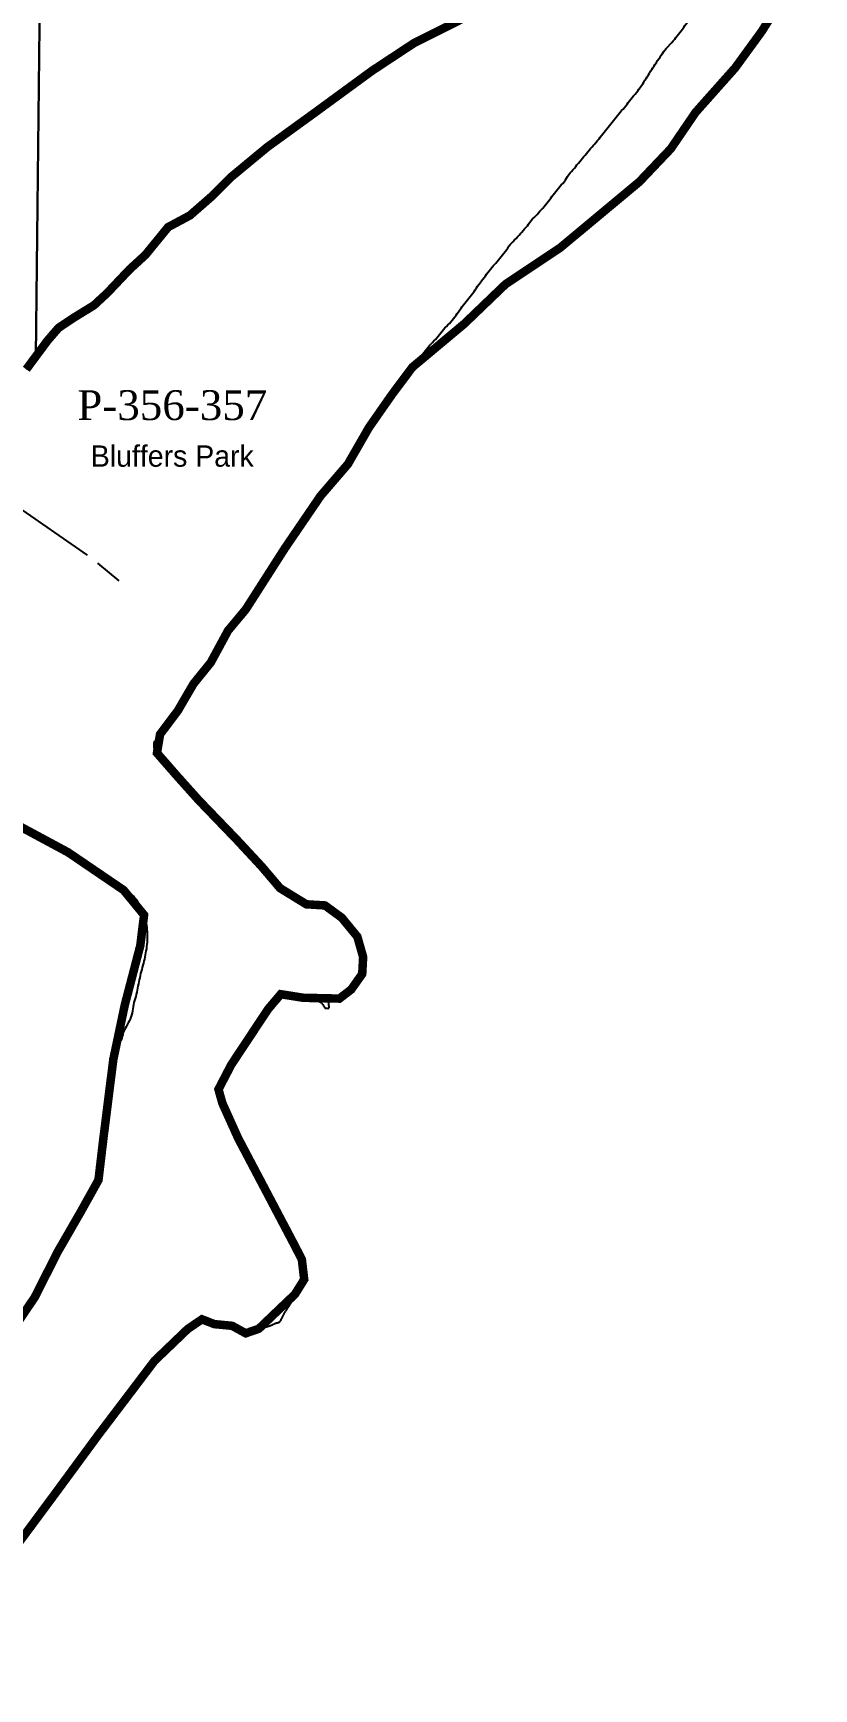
# Model space of a CAD drawing. Header units: millimetres. Extents: x 1745962 to 1749233, y 4525379 to 4529927.
# Drawn here: x 1747684 to 1748051, y 4526151 to 4526928 of the extents above; entities that cross this region are included whole.
import ezdxf
from ezdxf.enums import TextEntityAlignment as Align

# ---------------------------------------------------------------- set-up
doc = ezdxf.new("R2010")
doc.units = ezdxf.units.MM
doc.header["$LTSCALE"] = 10
doc.header["$MEASUREMENT"] = 0
for name, color, linetype in [('AROLL_LOTS', 8, 'Continuous'), ('PARKS', 62, 'Continuous'), ('WATER', 5, 'Continuous'), ('ZONING_STANDARDS', 140, 'Continuous'), ('ZONING_ZONES', 140, 'Continuous')]:
    doc.layers.add(name, color=color, linetype=linetype)
doc.styles.add('DUTCH', font='dutcheb.ttf')
doc.styles.add('Univers Light Condensed', font='unvr47a.ttf')

msp = doc.modelspace()

# ---------------------------------------------------------------- linework, layer by layer
at = {"layer": 'AROLL_LOTS'}
for p, q in [((1747693.3, 4527430.23), (1747685.54, 4526776.71)), ((1747685.54, 4526776.71), (1747693.3, 4527430.23)), ((1747681.13, 4526770.49), (1747685.54, 4526776.71))]:
    msp.add_line(p, q, dxfattribs=at)
msp.add_lwpolyline([(1747685.54, 4526776.71), (1747691.1, 4526783.94), (1747694.52, 4526786.74), (1747696.24, 4526789.89), (1747698.86, 4526792.37), (1747702.19, 4526794.55), (1747703.73, 4526794.9), (1747707.47, 4526797.41), (1747710.24, 4526799.13), (1747712.88, 4526800.51), (1747715.56, 4526802.12), (1747717.99, 4526804.92), (1747719.13, 4526806.29), (1747722.2, 4526809.01), (1747725.37, 4526812.06), (1747726.19, 4526813.35), (1747729.62, 4526817.36), (1747733.02, 4526819.97), (1747737.09, 4526824.2), (1747739.24, 4526826.86), (1747741.85, 4526830.45), (1747743.59, 4526832.49), (1747746.71, 4526836.77), (1747747.75, 4526837.25), (1747752.02, 4526839.28), (1747758.03, 4526842.76), (1747760.36, 4526843.97), (1747763.73, 4526847.18), (1747768.54, 4526851.94), (1747771.26, 4526854.83), (1747777.18, 4526860.64), (1747782.52, 4526865.21), (1747789.25, 4526870.85), (1747794.34, 4526874.84), (1747801.56, 4526880.62), (1747810.14, 4526886.78), (1747816.65, 4526891), (1747818.89, 4526892.9), (1747828.3, 4526899.87), (1747831.26, 4526901.81), (1747836.45, 4526905.79), (1747843.62, 4526910.73), (1747846.91, 4526913.2), (1747851.64, 4526916.51), (1747856.35, 4526919.14), (1747863.12, 4526923.59), (1747869.45, 4526927.08), (1747872.41, 4526928.42)], dxfattribs=at)
at = {"layer": 'WATER'}
msp.add_line((1747715.04, 4526389.74), (1747724.23, 4526450.59), dxfattribs=at)
for points in [[(1747983.71, 4526923.29), (1747984.4, 4526924.01), (1747985.06, 4526924.75), (1747985.69, 4526925.53), (1747986.29, 4526926.33), (1747986.91, 4526927.12), (1747987.5, 4526927.92), (1747988.11, 4526928.72), (1747988.74, 4526929.5), (1747989.36, 4526930.29), (1747989.94, 4526931.09), (1747990.54, 4526931.89), (1747991.15, 4526932.69), (1747991.74, 4526933.5), (1747992.34, 4526934.3), (1747992.93, 4526935.11), (1747993.53, 4526935.9), (1747994.15, 4526936.69), (1747994.78, 4526937.45), (1747995.42, 4526938.23), (1747996.05, 4526939.01), (1747996.67, 4526939.79), (1747997.3, 4526940.57), (1747998.17, 4526941.66)], [(1747901.73, 4526820.35), (1747902.36, 4526821.14), (1747902.97, 4526821.93), (1747903.56, 4526822.73), (1747904.17, 4526823.53), (1747904.78, 4526824.31), (1747905.4, 4526825.09), (1747906.03, 4526825.87), (1747906.65, 4526826.65), (1747907.29, 4526827.44), (1747907.87, 4526828.24), (1747908.48, 4526829.04), (1747909.13, 4526829.8), (1747909.79, 4526830.55), (1747910.49, 4526831.26), (1747911.21, 4526831.96), (1747911.92, 4526832.66), (1747912.58, 4526833.41), (1747913.2, 4526834.19), (1747913.86, 4526834.95), (1747914.52, 4526835.64), (1747915.19, 4526836.39), (1747915.83, 4526837.15), (1747916.49, 4526837.91), (1747917.09, 4526838.71), (1747917.69, 4526839.52), (1747918.27, 4526840.32), (1747918.89, 4526841.1), (1747919.64, 4526841.77), (1747920.37, 4526842.44), (1747921.05, 4526843.18), (1747921.72, 4526843.92), (1747922.38, 4526844.67), (1747923.04, 4526845.43), (1747923.69, 4526846.19), (1747924.35, 4526846.94), (1747925.01, 4526847.7), (1747925.63, 4526848.48), (1747926.26, 4526849.26), (1747926.86, 4526850.05), (1747927.46, 4526850.85), (1747928.03, 4526851.67), (1747928.62, 4526852.48), (1747929.24, 4526853.26), (1747929.86, 4526854.05), (1747930.49, 4526854.83), (1747931.12, 4526855.61), (1747931.76, 4526856.38), (1747932.44, 4526857.07), (1747933.15, 4526857.77), (1747933.77, 4526858.55), (1747934.34, 4526859.39), (1747934.89, 4526860.22), (1747935.42, 4526861.06), (1747935.97, 4526861.91), (1747936.61, 4526862.67), (1747937.28, 4526863.41), (1747937.93, 4526864.16), (1747938.57, 4526864.94), (1747939.19, 4526865.73), (1747939.81, 4526866.5), (1747940.46, 4526867.26), (1747941.1, 4526868.04), (1747941.73, 4526868.81), (1747942.37, 4526869.58), (1747943.01, 4526870.35), (1747943.64, 4526871.12), (1747944.28, 4526871.89), (1747944.92, 4526872.66), (1747945.55, 4526873.43), (1747946.18, 4526874.21), (1747946.86, 4526874.94), (1747947.54, 4526875.68), (1747948.19, 4526876.43), (1747948.86, 4526877.19), (1747949.52, 4526877.94), (1747950.15, 4526878.72), (1747950.75, 4526879.51), (1747951.35, 4526880.31), (1747951.97, 4526881.1), (1747952.59, 4526881.89), (1747953.22, 4526882.65), (1747953.85, 4526883.43), (1747954.48, 4526884.21), (1747955.12, 4526884.98), (1747955.75, 4526885.76), (1747956.38, 4526886.53), (1747957.01, 4526887.31), (1747957.57, 4526888.13), (1747958.16, 4526888.94), (1747958.77, 4526889.73), (1747959.4, 4526890.5), (1747960.09, 4526891.23), (1747960.77, 4526891.96), (1747961.44, 4526892.71), (1747962.08, 4526893.47), (1747962.68, 4526894.27), (1747963.3, 4526895.06), (1747963.92, 4526895.84), (1747964.54, 4526896.63), (1747965.16, 4526897.42), (1747965.79, 4526898.19), (1747966.41, 4526898.98), (1747967.07, 4526899.72), (1747967.72, 4526900.48), (1747968.35, 4526901.26), (1747968.93, 4526902.08), (1747969.51, 4526902.89), (1747970.1, 4526903.7), (1747970.66, 4526904.53), (1747971.21, 4526905.36), (1747971.74, 4526906.21), (1747972.27, 4526907.05), (1747972.8, 4526907.9), (1747973.33, 4526908.75), (1747973.84, 4526909.61), (1747974.39, 4526910.45), (1747974.93, 4526911.28), (1747975.49, 4526912.13), (1747976.03, 4526912.95), (1747976.6, 4526913.78), (1747977.15, 4526914.61), (1747977.7, 4526915.45), (1747978.25, 4526916.28), (1747978.81, 4526917.11), (1747979.37, 4526917.95), (1747979.94, 4526918.76), (1747980.5, 4526919.6), (1747981.1, 4526920.39), (1747981.74, 4526921.17), (1747982.42, 4526921.9), (1747983.71, 4526923.29)], [(1747828.85, 4526722.22), (1747829.55, 4526722.93), (1747830.25, 4526723.65), (1747830.92, 4526724.38), (1747831.56, 4526725.14), (1747832.19, 4526725.93), (1747832.77, 4526726.74), (1747833.3, 4526727.59), (1747833.79, 4526728.46), (1747834.28, 4526729.34), (1747834.78, 4526730.2), (1747835.31, 4526731.05), (1747835.87, 4526731.87), (1747836.45, 4526732.69), (1747837.01, 4526733.51), (1747837.51, 4526734.39), (1747837.98, 4526735.27), (1747838.44, 4526736.15), (1747838.93, 4526737.02), (1747839.43, 4526737.89), (1747839.92, 4526738.77), (1747840.42, 4526739.63), (1747840.91, 4526740.5), (1747841.4, 4526741.38), (1747841.89, 4526742.25), (1747842.12, 4526743.19), (1747842.64, 4526744.05), (1747843.2, 4526744.88), (1747843.67, 4526745.76), (1747844.1, 4526746.66), (1747844.5, 4526747.58), (1747844.89, 4526748.49), (1747845.37, 4526749.37), (1747845.88, 4526750.24), (1747846.43, 4526751.07), (1747847, 4526751.89), (1747847.65, 4526752.65), (1747848.3, 4526753.41), (1747848.95, 4526754.17), (1747849.62, 4526754.92), (1747850.28, 4526755.67), (1747850.95, 4526756.41), (1747851.61, 4526757.17), (1747852.27, 4526757.92), (1747852.93, 4526758.67), (1747853.49, 4526759.47), (1747854.11, 4526760.25), (1747854.78, 4526760.99), (1747855.41, 4526761.76), (1747855.98, 4526762.58), (1747856.54, 4526763.41), (1747857.1, 4526764.24), (1747857.66, 4526765.06), (1747858.27, 4526765.86), (1747858.87, 4526766.65), (1747859.48, 4526767.46), (1747860.08, 4526768.26), (1747860.68, 4526769.06), (1747861.28, 4526769.85), (1747861.87, 4526770.65), (1747862.48, 4526771.46), (1747863.08, 4526772.26), (1747863.68, 4526773.06), (1747864.28, 4526773.85), (1747864.88, 4526774.65), (1747865.56, 4526775.38), (1747866.23, 4526776.13), (1747866.76, 4526776.98), (1747867.37, 4526777.76), (1747868.05, 4526778.48), (1747868.67, 4526779.26), (1747869.25, 4526780.09), (1747869.86, 4526780.87), (1747870.54, 4526781.61), (1747871.23, 4526782.33), (1747871.91, 4526783.06), (1747872.59, 4526783.8), (1747873.28, 4526784.52), (1747873.92, 4526785.29), (1747874.53, 4526786.07), (1747875.16, 4526786.86), (1747875.8, 4526787.63), (1747876.45, 4526788.38), (1747877.12, 4526789.13), (1747877.78, 4526789.88), (1747878.46, 4526790.6), (1747879.17, 4526791.31), (1747879.85, 4526792.06), (1747880.5, 4526792.81), (1747881.16, 4526793.56), (1747881.82, 4526794.31), (1747882.42, 4526795.11), (1747883.01, 4526795.92), (1747883.59, 4526796.73), (1747884.18, 4526797.54), (1747884.77, 4526798.35), (1747885.34, 4526799.17), (1747885.93, 4526799.98), (1747886.52, 4526800.79), (1747887.15, 4526801.56), (1747887.8, 4526802.32), (1747888.42, 4526803.1), (1747889.04, 4526803.88), (1747889.68, 4526804.66), (1747890.31, 4526805.42), (1747890.94, 4526806.21), (1747891.51, 4526807.03), (1747892.04, 4526807.87), (1747892.57, 4526808.72), (1747893.13, 4526809.55), (1747893.72, 4526810.35), (1747894.32, 4526811.15), (1747894.94, 4526811.95), (1747895.54, 4526812.74), (1747896.15, 4526813.54), (1747896.76, 4526814.33), (1747897.37, 4526815.11), (1747897.98, 4526815.91), (1747898.59, 4526816.71), (1747899.2, 4526817.49), (1747899.81, 4526818.28), (1747900.43, 4526819.08), (1747901.73, 4526820.35)], [(1747756.84, 4526617.45), (1747757.29, 4526618.34), (1747757.71, 4526619.25), (1747758.15, 4526620.14), (1747758.64, 4526621.03), (1747759.14, 4526621.89), (1747759.65, 4526622.74), (1747760.2, 4526623.58), (1747760.76, 4526624.41), (1747761.35, 4526625.21), (1747762.05, 4526625.94), (1747762.77, 4526626.63), (1747763.5, 4526627.31), (1747764.23, 4526627.99), (1747764.91, 4526628.72), (1747765.53, 4526629.52), (1747766.12, 4526630.32), (1747766.7, 4526631.13), (1747767.25, 4526631.96), (1747767.8, 4526632.81), (1747768.31, 4526633.67), (1747768.78, 4526634.55), (1747769.23, 4526635.44), (1747769.66, 4526636.33), (1747770.1, 4526637.24), (1747770.55, 4526638.13), (1747770.98, 4526639.04), (1747771.41, 4526639.94), (1747771.85, 4526640.84), (1747772.29, 4526641.74), (1747772.73, 4526642.63), (1747773.18, 4526643.52), (1747773.68, 4526644.39), (1747774.21, 4526645.24), (1747774.75, 4526646.09), (1747775.3, 4526646.92), (1747775.88, 4526647.73), (1747776.47, 4526648.54), (1747777.07, 4526649.35), (1747777.68, 4526650.13), (1747778.3, 4526650.91), (1747778.97, 4526651.67), (1747779.67, 4526652.37), (1747780.37, 4526653.08), (1747781.07, 4526653.8), (1747781.75, 4526654.54), (1747782.41, 4526655.29), (1747783.04, 4526656.07), (1747783.63, 4526656.87), (1747784.2, 4526657.69), (1747784.75, 4526658.53), (1747785.28, 4526659.38), (1747785.77, 4526660.24), (1747786.2, 4526661.15), (1747786.63, 4526662.05), (1747787.09, 4526662.94), (1747787.6, 4526663.8), (1747788.16, 4526664.62), (1747788.78, 4526665.41), (1747789.41, 4526666.19), (1747790.05, 4526666.96), (1747790.7, 4526667.72), (1747791.3, 4526668.52), (1747791.89, 4526669.33), (1747792.44, 4526670.16), (1747792.98, 4526671), (1747793.5, 4526671.85), (1747794, 4526672.72), (1747794.49, 4526673.59), (1747794.99, 4526674.46), (1747795.51, 4526675.31), (1747796.05, 4526676.15), (1747796.59, 4526677), (1747797.11, 4526677.85), (1747797.62, 4526678.71), (1747798.12, 4526679.58), (1747798.64, 4526680.44), (1747799.19, 4526681.26), (1747799.82, 4526682.05), (1747800.44, 4526682.83), (1747801.02, 4526683.64), (1747801.52, 4526684.5), (1747802, 4526685.38), (1747802.48, 4526686.27), (1747802.98, 4526687.13), (1747803.52, 4526687.97), (1747804.1, 4526688.78), (1747804.66, 4526689.61), (1747805.21, 4526690.45), (1747805.74, 4526691.3), (1747806.25, 4526692.16), (1747806.75, 4526693.02), (1747807.28, 4526693.87), (1747807.82, 4526694.72), (1747808.38, 4526695.55), (1747808.95, 4526696.36), (1747809.51, 4526697.19), (1747810.02, 4526698.05), (1747810.52, 4526698.91), (1747811.07, 4526699.76), (1747811.65, 4526700.56), (1747812.27, 4526701.35), (1747812.88, 4526702.14), (1747813.48, 4526702.95), (1747814.05, 4526703.77), (1747814.6, 4526704.6), (1747815.14, 4526705.45), (1747815.68, 4526706.29), (1747816.22, 4526707.12), (1747816.8, 4526707.94), (1747817.4, 4526708.74), (1747818.1, 4526709.46), (1747818.73, 4526710.24), (1747819.36, 4526711.02), (1747819.99, 4526711.8), (1747820.61, 4526712.58), (1747821.23, 4526713.37), (1747821.82, 4526714.16), (1747822.18, 4526715.05), (1747822.86, 4526715.79), (1747823.54, 4526716.51), (1747824.23, 4526717.24), (1747824.91, 4526717.97), (1747825.6, 4526718.7), (1747826.28, 4526719.45), (1747826.95, 4526720.18), (1747827.63, 4526720.91), (1747828.85, 4526722.22)], [(1747561.8, 4526643.98), (1747581.08, 4526656.79), (1747610.67, 4526675.95), (1747632.01, 4526689.4), (1747650.49, 4526700.84), (1747662.44, 4526709.53), (1747664.26, 4526710.19), (1747667.59, 4526710.01), (1747671.12, 4526708.89), (1747675.4, 4526706.93), (1747709.66, 4526683.2)], [(1747714.56, 4526679.44), (1747724.54, 4526671.14)], [(1747792.83, 4526535.59), (1747792.19, 4526536.37), (1747791.55, 4526537.13), (1747790.89, 4526537.88), (1747790.2, 4526538.61), (1747789.48, 4526539.3), (1747788.75, 4526539.98), (1747787.99, 4526540.64), (1747787.26, 4526541.31), (1747786.53, 4526541.99), (1747785.8, 4526542.68), (1747785.09, 4526543.39), (1747784.47, 4526544.17), (1747783.88, 4526544.98), (1747783.27, 4526545.78), (1747782.66, 4526546.55), (1747782, 4526547.32), (1747781.35, 4526548.08), (1747780.69, 4526548.82), (1747780.01, 4526549.55), (1747779.3, 4526550.26), (1747778.56, 4526550.95), (1747777.83, 4526551.62), (1747777.1, 4526552.31), (1747776.39, 4526553), (1747775.7, 4526553.74), (1747775.07, 4526554.51), (1747774.45, 4526555.29), (1747773.79, 4526556.05), (1747773.13, 4526556.8), (1747772.42, 4526557.5), (1747771.69, 4526558.18), (1747770.96, 4526558.88), (1747770.26, 4526559.59), (1747769.58, 4526560.32), (1747768.92, 4526561.07), (1747768.27, 4526561.83), (1747767.61, 4526562.58), (1747766.94, 4526563.32), (1747766.21, 4526564), (1747765.44, 4526564.64), (1747764.72, 4526565.33), (1747764.06, 4526566.09), (1747763.41, 4526566.84), (1747762.71, 4526567.55), (1747761.99, 4526568.26), (1747761.26, 4526568.94), (1747760.54, 4526569.63), (1747759.89, 4526570.4), (1747759.26, 4526571.17), (1747758.69, 4526571.99), (1747758.13, 4526572.82), (1747757.65, 4526573.69), (1747757.26, 4526574.62), (1747756.83, 4526575.51), (1747756.39, 4526576.41), (1747755.85, 4526577.25), (1747755.04, 4526577.85), (1747754.16, 4526578.31), (1747753.29, 4526578.8), (1747752.45, 4526579.34), (1747751.6, 4526579.87), (1747750.76, 4526580.41), (1747749.94, 4526580.98), (1747749.15, 4526581.6), (1747748.39, 4526582.24), (1747747.67, 4526582.94), (1747747.1, 4526583.76), (1747746.58, 4526584.61), (1747746.1, 4526585.49), (1747745.55, 4526586.34), (1747744.97, 4526587.15), (1747744.31, 4526587.89), (1747743.67, 4526588.67), (1747743.08, 4526589.48), (1747742.51, 4526590.3), (1747741.98, 4526591.14), (1747741.47, 4526592), (1747741.13, 4526592.93), (1747741.12, 4526593.93), (1747741.23, 4526594.93), (1747741.57, 4526595.87), (1747742.1, 4526596.7), (1747742.7, 4526597.51), (1747743.32, 4526598.29), (1747743.96, 4526599.06), (1747744.63, 4526599.79), (1747745.34, 4526600.51), (1747746.05, 4526601.21), (1747746.76, 4526601.91), (1747747.47, 4526602.62), (1747748.15, 4526603.34), (1747748.81, 4526604.1), (1747749.38, 4526604.93), (1747749.96, 4526605.74), (1747750.51, 4526606.58), (1747751.03, 4526607.43), (1747751.51, 4526608.31), (1747751.92, 4526609.22), (1747752.31, 4526610.13), (1747752.76, 4526611.03), (1747753.25, 4526611.9), (1747753.78, 4526612.76), (1747754.34, 4526613.58), (1747754.91, 4526614.4), (1747755.48, 4526615.22), (1747756.02, 4526616.06), (1747756.84, 4526617.45)], [(1747683.62, 4526553.87), (1747684.49, 4526553.38), (1747685.37, 4526552.89), (1747686.23, 4526552.39), (1747687.1, 4526551.9), (1747687.98, 4526551.41), (1747688.84, 4526550.91), (1747689.71, 4526550.41), (1747690.57, 4526549.91), (1747691.42, 4526549.39), (1747692.27, 4526548.85), (1747693.11, 4526548.33), (1747693.98, 4526547.81), (1747694.86, 4526547.33), (1747695.73, 4526546.85), (1747696.59, 4526546.34), (1747697.41, 4526545.78), (1747698.24, 4526545.23), (1747699.09, 4526544.68), (1747699.93, 4526544.16), (1747700.78, 4526543.62), (1747701.62, 4526543.07), (1747702.45, 4526542.51), (1747703.27, 4526541.95), (1747704.11, 4526541.4), (1747704.97, 4526540.88), (1747705.81, 4526540.34), (1747706.64, 4526539.78), (1747707.66, 4526539.08)], [(1747707.66, 4526539.08), (1747708.49, 4526538.5), (1747709.32, 4526537.96), (1747710.15, 4526537.4), (1747711.02, 4526536.89), (1747711.88, 4526536.4), (1747712.75, 4526535.89), (1747713.61, 4526535.4), (1747714.48, 4526534.89), (1747715.31, 4526534.33), (1747716.15, 4526533.78), (1747717, 4526533.26), (1747717.86, 4526532.77), (1747718.74, 4526532.29), (1747719.62, 4526531.8), (1747720.49, 4526531.32), (1747721.36, 4526530.81), (1747722.2, 4526530.29), (1747723.05, 4526529.74), (1747723.88, 4526529.19), (1747724.73, 4526528.67), (1747725.59, 4526528.15), (1747726.39, 4526527.54), (1747727.15, 4526526.91), (1747727.9, 4526526.25), (1747728.65, 4526525.59), (1747729.39, 4526524.92), (1747730.14, 4526524.25), (1747730.87, 4526523.57), (1747731.58, 4526522.86), (1747732.25, 4526522.12), (1747732.87, 4526521.33), (1747733.4, 4526520.49), (1747733.91, 4526519.62), (1747734.4, 4526518.75), (1747734.88, 4526517.88), (1747735.35, 4526517), (1747735.78, 4526516.09), (1747736.17, 4526515.17), (1747736.45, 4526514.21), (1747736.72, 4526513.25), (1747737.01, 4526512.29), (1747737.27, 4526511.33), (1747737.5, 4526510.35), (1747737.62, 4526509.36), (1747737.72, 4526508.36), (1747737.8, 4526507.36), (1747737.86, 4526506.37), (1747737.91, 4526505.37), (1747737.95, 4526504.37), (1747737.96, 4526503.38), (1747737.92, 4526502.37), (1747737.87, 4526501.37), (1747737.79, 4526500.38), (1747737.67, 4526499.38), (1747737.52, 4526498.39), (1747737.35, 4526497.41), (1747737.17, 4526496.43), (1747736.98, 4526495.45), (1747736.8, 4526494.46), (1747736.63, 4526493.48), (1747736.4, 4526492.5), (1747736.15, 4526491.54), (1747735.88, 4526490.58), (1747735.59, 4526489.62), (1747735.33, 4526488.65), (1747735.08, 4526487.68), (1747734.85, 4526486.71), (1747734.63, 4526485.73), (1747734.45, 4526484.75), (1747734.21, 4526483.79), (1747733.99, 4526482.81), (1747733.77, 4526481.83), (1747733.57, 4526480.85), (1747733.38, 4526479.87), (1747733.21, 4526478.88), (1747733.02, 4526477.91), (1747732.77, 4526476.94), (1747732.53, 4526475.96), (1747732.29, 4526474.99), (1747732, 4526474.03), (1747731.71, 4526473.08), (1747731.47, 4526472.11), (1747731.27, 4526471.13), (1747731.11, 4526470.14), (1747730.95, 4526469.16), (1747730.8, 4526468.17), (1747730.58, 4526467.19), (1747730.31, 4526466.22), (1747729.9, 4526465.31), (1747729.47, 4526464.41), (1747729.05, 4526463.51), (1747728.59, 4526462.62), (1747728.09, 4526461.75), (1747727.6, 4526460.89), (1747727.1, 4526460.01), (1747726.7, 4526459.1), (1747726.4, 4526458.15), (1747726.17, 4526457.17), (1747725.98, 4526456.19), (1747725.59, 4526455.34), (1747724.23, 4526454.88)], [(1747825.34, 4526474.14), (1747826.33, 4526474.29), (1747827.29, 4526474.55), (1747828.21, 4526474.94), (1747829.06, 4526475.47), (1747829.88, 4526476.04), (1747830.68, 4526476.64), (1747831.45, 4526477.27), (1747832.24, 4526477.9), (1747833, 4526478.55), (1747833.75, 4526479.2), (1747834.48, 4526479.9), (1747835.18, 4526480.6), (1747835.79, 4526481.4), (1747836.35, 4526482.22), (1747836.9, 4526483.06), (1747837.43, 4526483.9), (1747837.98, 4526484.75), (1747838.48, 4526485.61), (1747838.92, 4526486.51), (1747839.15, 4526487.47), (1747839.31, 4526488.46), (1747839.39, 4526489.46), (1747839.45, 4526490.46), (1747839.48, 4526491.46), (1747839.48, 4526492.46), (1747839.44, 4526493.46), (1747839.36, 4526494.46), (1747839.21, 4526495.44), (1747839, 4526496.42), (1747838.72, 4526497.39), (1747838.37, 4526498.31), (1747837.97, 4526499.24), (1747837.58, 4526500.16), (1747837.23, 4526501.1), (1747836.92, 4526502.04), (1747836.72, 4526503.02), (1747836.64, 4526504.02), (1747836.6, 4526505.02), (1747836.34, 4526505.97), (1747835.71, 4526506.74), (1747834.91, 4526507.35), (1747834.11, 4526507.95), (1747833.29, 4526508.52), (1747832.54, 4526509.18), (1747831.8, 4526509.86), (1747831.13, 4526510.59), (1747830.48, 4526511.36), (1747829.86, 4526512.14), (1747829.29, 4526512.95), (1747828.75, 4526513.8), (1747828.21, 4526514.65), (1747827.54, 4526515.39), (1747826.74, 4526515.99), (1747825.89, 4526516.51), (1747825.03, 4526517.02), (1747824.15, 4526517.48), (1747823.22, 4526517.85), (1747822.3, 4526518.24), (1747821.41, 4526518.7), (1747820.53, 4526519.16), (1747819.6, 4526519.54), (1747818.62, 4526519.77), (1747817.64, 4526519.9), (1747816.64, 4526519.84), (1747815.66, 4526519.67), (1747814.68, 4526519.46), (1747813.7, 4526519.26), (1747812.69, 4526519.23), (1747811.69, 4526519.21), (1747810.69, 4526519.24), (1747809.72, 4526519.44), (1747808.87, 4526519.97), (1747808.04, 4526520.55), (1747807.19, 4526521.07), (1747806.34, 4526521.6), (1747805.49, 4526522.12), (1747804.63, 4526522.64), (1747803.78, 4526523.16), (1747802.98, 4526523.76), (1747802.28, 4526524.46), (1747801.62, 4526525.22), (1747800.98, 4526525.99), (1747800.36, 4526526.78), (1747799.78, 4526527.59), (1747799.22, 4526528.42), (1747798.69, 4526529.26), (1747798.17, 4526530.11), (1747797.68, 4526530.99), (1747797.17, 4526531.86), (1747796.59, 4526532.67), (1747795.89, 4526533.38), (1747795.08, 4526533.95), (1747794.2, 4526534.44), (1747792.83, 4526535.59)], [(1747771.54, 4526428.58), (1747771.49, 4526428.83), (1747771.45, 4526429.07), (1747771.43, 4526429.32), (1747771.41, 4526429.57), (1747771.41, 4526429.82), (1747771.42, 4526430.07), (1747771.41, 4526430.32), (1747771.42, 4526430.57), (1747771.41, 4526430.82), (1747771.4, 4526431.07), (1747771.4, 4526431.32), (1747771.39, 4526431.57), (1747771.4, 4526431.82), (1747771.4, 4526432.07), (1747771.4, 4526432.33), (1747771.4, 4526432.58), (1747771.4, 4526432.83), (1747771.42, 4526433.07), (1747771.43, 4526433.32), (1747771.47, 4526433.57), (1747771.52, 4526433.81), (1747771.58, 4526434.06), (1747771.65, 4526434.3), (1747771.74, 4526434.53), (1747771.84, 4526434.75), (1747771.93, 4526434.99), (1747772.03, 4526435.22), (1747772.13, 4526435.45), (1747772.24, 4526435.68), (1747772.35, 4526435.9), (1747772.46, 4526436.12), (1747772.59, 4526436.34), (1747772.72, 4526436.54), (1747772.88, 4526436.74), (1747773.04, 4526436.94), (1747773.19, 4526437.14), (1747773.36, 4526437.33), (1747773.53, 4526437.51), (1747773.7, 4526437.69), (1747773.87, 4526437.87), (1747774.03, 4526438.06), (1747774.21, 4526438.25), (1747774.36, 4526438.44), (1747774.51, 4526438.64), (1747774.65, 4526438.84), (1747774.79, 4526439.05), (1747774.92, 4526439.26), (1747775.05, 4526439.48), (1747775.18, 4526439.69), (1747775.31, 4526439.91), (1747775.43, 4526440.13), (1747775.56, 4526440.34), (1747775.68, 4526440.56), (1747775.8, 4526440.78), (1747775.93, 4526440.99), (1747776.05, 4526441.21), (1747776.16, 4526441.43), (1747776.28, 4526441.66), (1747776.4, 4526441.87), (1747776.51, 4526442.1), (1747776.64, 4526442.32), (1747776.74, 4526442.54), (1747776.85, 4526442.77), (1747776.95, 4526443), (1747777.07, 4526443.22), (1747777.18, 4526443.44), (1747777.29, 4526443.67), (1747777.41, 4526443.88), (1747777.52, 4526444.11), (1747777.64, 4526444.33), (1747777.75, 4526444.55), (1747777.86, 4526444.78), (1747777.96, 4526445.01), (1747778.07, 4526445.24), (1747778.17, 4526445.46), (1747778.28, 4526445.69), (1747778.38, 4526445.92), (1747778.48, 4526446.15), (1747778.58, 4526446.38), (1747778.66, 4526446.61), (1747778.74, 4526446.85), (1747778.83, 4526447.09), (1747778.92, 4526447.32), (1747779, 4526447.55), (1747779.09, 4526447.79), (1747779.18, 4526448.02), (1747779.26, 4526448.26), (1747779.35, 4526448.48), (1747779.44, 4526448.72), (1747779.54, 4526448.95), (1747779.64, 4526449.18), (1747779.76, 4526449.4), (1747779.87, 4526449.62), (1747779.98, 4526449.85), (1747780.09, 4526450.08), (1747780.21, 4526450.29), (1747780.33, 4526450.51), (1747780.45, 4526450.73), (1747780.59, 4526450.94), (1747780.73, 4526451.14), (1747780.87, 4526451.35), (1747781.03, 4526451.54), (1747781.18, 4526451.75), (1747781.34, 4526451.94), (1747781.5, 4526452.13), (1747781.66, 4526452.32), (1747781.82, 4526452.51), (1747781.98, 4526452.71), (1747782.13, 4526452.91), (1747782.28, 4526453.1), (1747782.43, 4526453.31), (1747782.58, 4526453.51), (1747782.73, 4526453.71), (1747782.87, 4526453.91), (1747783.01, 4526454.12), (1747783.16, 4526454.33), (1747783.3, 4526454.53), (1747783.43, 4526454.74), (1747783.57, 4526454.95), (1747783.71, 4526455.16), (1747783.84, 4526455.37), (1747783.98, 4526455.58), (1747784.11, 4526455.79), (1747784.24, 4526456), (1747784.38, 4526456.21), (1747784.52, 4526456.42), (1747784.65, 4526456.64), (1747784.79, 4526456.85), (1747784.92, 4526457.06), (1747785.06, 4526457.27), (1747785.18, 4526457.48), (1747785.31, 4526457.69), (1747785.44, 4526457.91), (1747785.57, 4526458.12), (1747785.7, 4526458.33), (1747785.82, 4526458.56), (1747785.95, 4526458.77), (1747786.08, 4526458.98), (1747786.22, 4526459.19), (1747786.35, 4526459.41), (1747786.48, 4526459.62), (1747786.62, 4526459.83), (1747786.74, 4526460.04), (1747786.88, 4526460.25), (1747787.02, 4526460.46), (1747787.16, 4526460.67), (1747787.31, 4526460.87), (1747787.45, 4526461.08), (1747787.6, 4526461.27), (1747787.75, 4526461.48), (1747787.89, 4526461.67), (1747788.04, 4526461.88), (1747788.19, 4526462.08), (1747788.34, 4526462.28), (1747788.49, 4526462.48), (1747788.63, 4526462.68), (1747788.78, 4526462.88), (1747788.93, 4526463.09), (1747789.07, 4526463.3), (1747789.21, 4526463.5), (1747789.36, 4526463.7), (1747789.5, 4526463.91), (1747789.64, 4526464.11), (1747789.8, 4526464.32), (1747789.94, 4526464.51), (1747790.09, 4526464.72), (1747790.24, 4526464.91), (1747790.39, 4526465.12), (1747790.55, 4526465.31), (1747790.7, 4526465.51), (1747790.85, 4526465.71), (1747791.01, 4526465.9), (1747791.19, 4526466.08), (1747791.36, 4526466.26), (1747791.53, 4526466.44), (1747791.71, 4526466.62), (1747791.88, 4526466.8), (1747792.06, 4526466.98), (1747792.23, 4526467.15), (1747792.4, 4526467.34), (1747792.57, 4526467.52), (1747792.75, 4526467.7), (1747792.92, 4526467.88), (1747793.09, 4526468.06), (1747793.26, 4526468.25), (1747793.42, 4526468.44), (1747793.59, 4526468.63), (1747793.75, 4526468.82), (1747793.91, 4526469.01), (1747794.07, 4526469.2), (1747794.22, 4526469.39), (1747794.38, 4526469.6), (1747794.54, 4526469.79), (1747794.7, 4526469.98), (1747794.86, 4526470.17), (1747795.03, 4526470.36), (1747795.19, 4526470.55), (1747795.34, 4526470.74), (1747795.51, 4526470.93), (1747795.67, 4526471.12), (1747795.83, 4526471.31), (1747795.98, 4526471.52), (1747796.13, 4526471.71), (1747796.28, 4526471.92), (1747796.43, 4526472.11), (1747796.58, 4526472.32), (1747796.73, 4526472.51), (1747796.88, 4526472.71), (1747797.03, 4526472.92), (1747797.17, 4526473.12), (1747797.32, 4526473.32), (1747797.47, 4526473.53), (1747797.61, 4526473.72), (1747797.76, 4526473.93), (1747797.91, 4526474.12), (1747798.06, 4526474.33), (1747798.21, 4526474.52), (1747798.37, 4526474.72), (1747798.53, 4526474.92), (1747798.68, 4526475.11), (1747798.84, 4526475.3), (1747799.02, 4526475.49), (1747799.2, 4526475.66), (1747799.38, 4526475.83), (1747799.56, 4526476.01), (1747799.74, 4526476.18), (1747799.92, 4526476.36), (1747800.09, 4526476.52), (1747800.27, 4526476.7), (1747800.47, 4526476.86), (1747800.67, 4526477), (1747800.88, 4526477.14), (1747801.09, 4526477.27), (1747801.31, 4526477.39), (1747801.55, 4526477.47), (1747801.79, 4526477.56), (1747802.03, 4526477.61), (1747802.28, 4526477.63), (1747802.53, 4526477.62), (1747802.78, 4526477.58), (1747803.02, 4526477.51), (1747803.26, 4526477.44), (1747803.49, 4526477.36), (1747803.73, 4526477.29), (1747803.97, 4526477.21), (1747804.21, 4526477.14), (1747804.45, 4526477.06), (1747804.69, 4526476.98), (1747804.92, 4526476.91), (1747805.16, 4526476.83), (1747805.4, 4526476.76), (1747805.64, 4526476.69), (1747805.88, 4526476.6), (1747806.11, 4526476.53), (1747806.35, 4526476.45), (1747806.6, 4526476.39), (1747806.84, 4526476.32), (1747807.08, 4526476.27), (1747807.32, 4526476.2), (1747807.57, 4526476.14), (1747807.81, 4526476.08), (1747808.05, 4526476.01), (1747808.29, 4526475.96), (1747808.53, 4526475.89), (1747808.78, 4526475.84), (1747809.02, 4526475.78), (1747809.26, 4526475.73), (1747809.5, 4526475.67), (1747809.75, 4526475.63), (1747810, 4526475.57), (1747810.24, 4526475.53), (1747810.49, 4526475.47), (1747810.74, 4526475.43), (1747810.98, 4526475.37), (1747811.22, 4526475.33), (1747811.47, 4526475.28), (1747811.71, 4526475.23), (1747811.96, 4526475.18), (1747812.21, 4526475.14), (1747812.45, 4526475.09), (1747812.7, 4526475.04), (1747812.94, 4526475), (1747813.18, 4526474.95), (1747813.43, 4526474.9), (1747813.68, 4526474.86), (1747813.93, 4526474.82), (1747814.17, 4526474.8), (1747814.43, 4526474.76), (1747814.67, 4526474.73), (1747814.92, 4526474.7), (1747815.17, 4526474.67), (1747815.41, 4526474.64), (1747815.66, 4526474.6), (1747815.91, 4526474.55), (1747816.16, 4526474.51), (1747816.4, 4526474.45), (1747816.64, 4526474.38), (1747816.88, 4526474.31), (1747817.12, 4526474.22), (1747817.35, 4526474.13), (1747817.58, 4526474.04), (1747817.81, 4526473.96), (1747818.04, 4526473.87), (1747818.28, 4526473.78), (1747818.51, 4526473.68), (1747818.74, 4526473.57), (1747818.96, 4526473.45), (1747819.17, 4526473.33), (1747819.38, 4526473.19), (1747819.59, 4526473.05), (1747819.77, 4526472.88), (1747819.95, 4526472.7), (1747820.11, 4526472.52), (1747820.26, 4526472.31), (1747820.41, 4526472.11), (1747820.53, 4526471.89), (1747820.66, 4526471.68), (1747820.79, 4526471.47), (1747820.94, 4526471.26), (1747821.08, 4526471.05), (1747821.24, 4526470.86), (1747821.4, 4526470.66), (1747821.57, 4526470.5), (1747821.83, 4526470.44), (1747822.08, 4526470.41), (1747822.32, 4526470.38), (1747822.58, 4526470.37), (1747822.83, 4526470.36), (1747823.07, 4526470.43), (1747823.28, 4526470.56), (1747823.41, 4526470.77), (1747823.41, 4526471.02), (1747823.4, 4526471.27), (1747823.36, 4526471.52), (1747823.29, 4526471.76), (1747823.28, 4526472.01), (1747823.26, 4526472.26), (1747823.24, 4526472.51), (1747823.25, 4526472.76), (1747823.26, 4526473.01), (1747823.38, 4526473.23), (1747823.53, 4526473.43), (1747823.71, 4526473.61), (1747823.93, 4526473.72), (1747824.16, 4526473.82), (1747824.4, 4526473.91), (1747824.64, 4526473.99), (1747824.88, 4526474.05), (1747825.34, 4526474.14)], [(1747724.23, 4526454.88), (1747724.15, 4526454.79), (1747724.08, 4526454.67), (1747724.07, 4526454.55), (1747724.06, 4526454.43), (1747724.05, 4526454.3), (1747724.06, 4526454.18), (1747724.04, 4526454.06), (1747724.02, 4526453.93), (1747724.01, 4526453.8), (1747724.01, 4526453.68), (1747724, 4526453.56), (1747723.99, 4526453.43), (1747723.98, 4526453.31), (1747723.99, 4526453.18), (1747723.98, 4526453.06), (1747723.97, 4526452.93), (1747723.99, 4526452.81), (1747723.99, 4526452.68), (1747724, 4526452.55), (1747724.01, 4526452.43), (1747724.02, 4526452.3), (1747724.02, 4526452.18), (1747724.04, 4526452.06), (1747724.04, 4526451.93), (1747724.05, 4526451.81), (1747724.07, 4526451.68), (1747724.08, 4526451.56), (1747724.09, 4526451.43), (1747724.13, 4526451.32), (1747724.19, 4526451.2), (1747724.23, 4526451.09), (1747724.23, 4526450.96), (1747724.22, 4526450.84), (1747724.23, 4526450.59)], [(1747811.79, 4526347.92), (1747812.14, 4526348.8), (1747811.92, 4526349.78), (1747811.51, 4526350.68), (1747811, 4526351.55), (1747810.57, 4526352.45), (1747810.32, 4526353.41), (1747810.18, 4526354.41), (1747809.94, 4526355.37), (1747809.53, 4526356.29), (1747809.1, 4526357.18), (1747808.64, 4526358.08), (1747808.18, 4526358.97), (1747807.64, 4526359.81), (1747806.86, 4526360.43), (1747806.1, 4526361.08), (1747805.4, 4526361.79), (1747804.73, 4526362.53), (1747804.09, 4526363.31), (1747803.56, 4526364.15), (1747803.1, 4526365.04), (1747802.71, 4526365.96), (1747802.33, 4526366.88), (1747801.92, 4526367.8), (1747801.45, 4526368.67), (1747800.89, 4526369.5), (1747800.33, 4526370.34), (1747799.8, 4526371.18), (1747799.28, 4526372.04), (1747798.81, 4526372.92), (1747798.37, 4526373.81), (1747797.92, 4526374.71), (1747797.5, 4526375.61), (1747797.1, 4526376.53), (1747796.7, 4526377.44), (1747796.29, 4526378.36), (1747795.87, 4526379.27), (1747795.42, 4526380.16), (1747794.99, 4526381.06), (1747794.58, 4526381.98), (1747794.24, 4526382.92), (1747793.89, 4526383.85), (1747793.46, 4526384.75), (1747792.91, 4526385.59), (1747792.38, 4526386.44), (1747791.95, 4526387.34), (1747791.57, 4526388.26), (1747791.08, 4526389.13), (1747790.53, 4526389.96), (1747789.98, 4526390.81), (1747789.44, 4526391.64), (1747788.94, 4526392.51), (1747788.46, 4526393.38), (1747788.02, 4526394.28), (1747787.67, 4526395.22), (1747787.42, 4526396.19), (1747787.17, 4526397.16), (1747786.86, 4526398.11), (1747786.53, 4526399.05), (1747786.05, 4526399.93), (1747785.55, 4526400.8), (1747785.05, 4526401.66), (1747784.6, 4526402.55), (1747784.08, 4526403.4), (1747783.38, 4526404.13), (1747782.73, 4526404.88), (1747782.22, 4526405.74), (1747781.81, 4526406.65), (1747781.45, 4526407.58), (1747781.08, 4526408.51), (1747780.62, 4526409.41), (1747780.19, 4526410.31), (1747779.79, 4526411.23), (1747779.43, 4526412.16), (1747779.08, 4526413.09), (1747778.72, 4526414.02), (1747778.33, 4526414.95), (1747777.94, 4526415.86), (1747777.51, 4526416.77), (1747777.09, 4526417.68), (1747776.67, 4526418.58), (1747776.27, 4526419.5), (1747775.88, 4526420.42), (1747775.47, 4526421.33), (1747775.04, 4526422.23), (1747774.62, 4526423.14), (1747774.22, 4526424.06), (1747773.79, 4526424.96), (1747773.24, 4526425.79), (1747772.6, 4526426.57), (1747772.04, 4526427.39), (1747771.54, 4526428.58)], [(1747715.04, 4526389.74), (1747714.69, 4526388.8), (1747714.31, 4526387.88), (1747713.87, 4526386.98), (1747713.46, 4526386.07), (1747713.03, 4526385.17), (1747712.55, 4526384.3), (1747712.09, 4526383.4), (1747711.64, 4526382.52), (1747711.16, 4526381.63), (1747710.56, 4526380.83), (1747709.95, 4526380.05), (1747709.36, 4526379.23), (1747708.81, 4526378.4), (1747708.27, 4526377.55), (1747707.77, 4526376.69), (1747707.29, 4526375.81), (1747706.79, 4526374.94), (1747706.29, 4526374.08), (1747705.76, 4526373.23), (1747705.26, 4526372.37), (1747704.75, 4526371.5), (1747704.23, 4526370.65), (1747703.7, 4526369.81), (1747703.16, 4526368.96), (1747702.67, 4526368.1), (1747702.18, 4526367.22), (1747701.67, 4526366.37), (1747701.16, 4526365.5), (1747700.65, 4526364.64), (1747700.16, 4526363.77), (1747699.71, 4526362.87), (1747699.34, 4526361.95), (1747698.94, 4526361.04), (1747698.48, 4526360.14), (1747697.91, 4526359.32), (1747697.32, 4526358.51), (1747696.78, 4526357.67), (1747696.37, 4526356.75), (1747695.98, 4526355.84), (1747695.57, 4526354.93), (1747695.14, 4526354.03), (1747694.67, 4526353.14), (1747694.18, 4526352.27), (1747693.67, 4526351.42), (1747693.16, 4526350.55), (1747692.66, 4526349.67), (1747691.81, 4526348.04)], [(1747691.81, 4526348.04), (1747691.69, 4526347.83), (1747691.56, 4526347.61), (1747691.44, 4526347.39), (1747691.32, 4526347.17), (1747691.2, 4526346.96), (1747691.08, 4526346.73), (1747690.96, 4526346.52), (1747690.85, 4526346.29), (1747690.74, 4526346.07), (1747690.63, 4526345.85), (1747690.51, 4526345.62), (1747690.4, 4526345.41), (1747690.29, 4526345.18), (1747690.18, 4526344.95), (1747690.07, 4526344.72), (1747689.97, 4526344.5), (1747689.86, 4526344.27), (1747689.75, 4526344.04), (1747689.64, 4526343.83), (1747689.5, 4526343.61), (1747689.38, 4526343.4), (1747689.25, 4526343.19), (1747689.12, 4526342.97), (1747688.99, 4526342.75), (1747688.86, 4526342.54), (1747688.73, 4526342.33), (1747688.6, 4526342.12), (1747688.48, 4526341.9), (1747688.36, 4526341.68), (1747688.24, 4526341.46), (1747688.12, 4526341.24), (1747688, 4526341.02), (1747687.89, 4526340.79), (1747687.77, 4526340.58), (1747687.66, 4526340.35), (1747687.58, 4526340.11), (1747687.5, 4526339.88), (1747687.41, 4526339.64), (1747687.33, 4526339.4), (1747687.25, 4526339.17), (1747687.18, 4526338.93), (1747687.11, 4526338.69), (1747687.03, 4526338.45), (1747686.95, 4526338.21), (1747686.87, 4526337.98), (1747686.76, 4526337.76), (1747686.57, 4526337.59), (1747686.4, 4526337.4), (1747686.23, 4526337.22), (1747686.06, 4526337.03), (1747685.89, 4526336.86), (1747685.71, 4526336.68), (1747685.51, 4526336.54), (1747685.31, 4526336.38), (1747685.12, 4526336.22), (1747684.94, 4526336.04), (1747684.78, 4526335.85), (1747684.61, 4526335.67), (1747684.45, 4526335.48), (1747684.28, 4526335.29)], [(1747755.19, 4526318.15), (1747755.37, 4526318.31), (1747755.56, 4526318.48), (1747755.75, 4526318.64), (1747755.94, 4526318.81), (1747756.13, 4526318.97), (1747756.31, 4526319.15), (1747756.49, 4526319.31), (1747756.67, 4526319.49), (1747756.85, 4526319.66), (1747757.03, 4526319.83), (1747757.21, 4526320.01), (1747757.38, 4526320.19), (1747757.56, 4526320.36), (1747757.74, 4526320.54), (1747757.92, 4526320.71), (1747758.1, 4526320.89), (1747758.28, 4526321.06), (1747758.46, 4526321.23), (1747758.64, 4526321.41), (1747758.82, 4526321.58), (1747759.01, 4526321.75), (1747759.2, 4526321.9), (1747759.4, 4526322.06), (1747759.58, 4526322.23), (1747759.78, 4526322.38), (1747759.98, 4526322.54), (1747760.16, 4526322.71), (1747760.36, 4526322.85), (1747760.55, 4526323.01), (1747760.75, 4526323.16), (1747760.95, 4526323.32), (1747761.15, 4526323.47), (1747761.36, 4526323.61), (1747761.56, 4526323.76), (1747761.77, 4526323.89), (1747761.98, 4526324.04), (1747762.2, 4526324.15), (1747762.44, 4526324.23), (1747762.68, 4526324.3), (1747762.93, 4526324.35), (1747763.17, 4526324.37), (1747763.42, 4526324.36), (1747763.66, 4526324.33), (1747763.91, 4526324.29), (1747764.15, 4526324.23), (1747764.39, 4526324.15), (1747764.62, 4526324.05), (1747764.86, 4526323.97), (1747765.09, 4526323.88), (1747765.32, 4526323.78), (1747765.55, 4526323.68), (1747765.79, 4526323.59), (1747766, 4526323.48), (1747766.23, 4526323.36), (1747766.44, 4526323.24), (1747766.66, 4526323.11), (1747766.88, 4526322.99), (1747767.1, 4526322.86), (1747767.32, 4526322.75), (1747767.54, 4526322.62), (1747767.76, 4526322.52), (1747767.99, 4526322.43), (1747768.23, 4526322.34), (1747768.46, 4526322.25), (1747768.7, 4526322.18), (1747768.95, 4526322.13), (1747769.2, 4526322.11), (1747769.44, 4526322.07), (1747769.69, 4526322.03), (1747769.94, 4526321.98), (1747770.19, 4526321.94), (1747770.43, 4526321.89), (1747770.67, 4526321.85), (1747770.92, 4526321.8), (1747771.16, 4526321.73), (1747771.39, 4526321.65), (1747771.63, 4526321.56), (1747771.87, 4526321.49), (1747772.1, 4526321.41), (1747772.34, 4526321.32), (1747772.58, 4526321.25), (1747772.82, 4526321.17), (1747773.07, 4526321.13), (1747773.31, 4526321.11), (1747773.57, 4526321.12), (1747773.81, 4526321.14), (1747774.06, 4526321.16), (1747774.31, 4526321.19), (1747774.56, 4526321.21), (1747774.81, 4526321.22), (1747775.06, 4526321.25), (1747775.31, 4526321.27), (1747775.56, 4526321.28), (1747775.81, 4526321.3), (1747776.05, 4526321.31), (1747776.31, 4526321.32), (1747776.56, 4526321.32), (1747776.81, 4526321.33), (1747777.05, 4526321.32), (1747777.3, 4526321.32), (1747777.56, 4526321.31), (1747777.8, 4526321.27), (1747778.05, 4526321.22), (1747778.29, 4526321.16), (1747778.52, 4526321.06), (1747778.74, 4526320.94), (1747778.95, 4526320.8), (1747779.15, 4526320.64), (1747779.34, 4526320.48), (1747779.51, 4526320.3), (1747779.66, 4526320.11), (1747779.82, 4526319.91), (1747779.99, 4526319.72), (1747780.15, 4526319.54), (1747780.31, 4526319.34), (1747780.47, 4526319.15), (1747780.64, 4526318.96), (1747780.81, 4526318.79), (1747780.98, 4526318.6), (1747781.17, 4526318.43), (1747781.38, 4526318.3), (1747781.59, 4526318.17), (1747781.8, 4526318.04), (1747782.03, 4526317.92), (1747782.26, 4526317.81), (1747782.49, 4526317.72), (1747782.73, 4526317.67), (1747782.97, 4526317.63), (1747783.23, 4526317.62), (1747783.47, 4526317.61), (1747783.72, 4526317.65), (1747783.97, 4526317.7), (1747784.21, 4526317.76), (1747784.44, 4526317.85), (1747784.68, 4526317.95), (1747784.91, 4526318.04), (1747785.15, 4526318.12), (1747785.38, 4526318.22), (1747785.6, 4526318.31), (1747785.83, 4526318.41), (1747786.07, 4526318.5), (1747786.3, 4526318.6), (1747786.54, 4526318.68), (1747786.77, 4526318.77), (1747787.01, 4526318.85), (1747787.25, 4526318.92), (1747787.48, 4526319), (1747787.72, 4526319.07), (1747787.97, 4526319.14), (1747788.21, 4526319.21), (1747788.44, 4526319.29), (1747788.68, 4526319.36), (1747788.92, 4526319.44), (1747789.16, 4526319.51), (1747789.39, 4526319.59), (1747789.64, 4526319.66), (1747789.88, 4526319.73), (1747790.11, 4526319.8), (1747790.35, 4526319.88), (1747790.59, 4526319.95), (1747790.83, 4526320.02), (1747791.07, 4526320.09), (1747791.31, 4526320.16), (1747791.55, 4526320.23), (1747791.79, 4526320.3), (1747792.03, 4526320.36), (1747792.27, 4526320.43), (1747792.52, 4526320.49), (1747792.76, 4526320.55), (1747793, 4526320.61), (1747793.25, 4526320.67), (1747793.49, 4526320.73), (1747793.73, 4526320.78), (1747793.97, 4526320.85), (1747794.22, 4526320.9), (1747794.46, 4526320.98), (1747794.7, 4526321.04), (1747794.93, 4526321.11), (1747795.18, 4526321.18), (1747795.41, 4526321.27), (1747795.65, 4526321.34), (1747795.88, 4526321.44), (1747796.12, 4526321.54), (1747796.34, 4526321.65), (1747796.57, 4526321.75), (1747796.79, 4526321.86), (1747797.02, 4526321.96), (1747797.24, 4526322.07), (1747797.47, 4526322.17), (1747797.7, 4526322.27), (1747797.93, 4526322.38), (1747798.15, 4526322.48), (1747798.39, 4526322.56), (1747798.63, 4526322.62), (1747798.88, 4526322.68), (1747799.12, 4526322.72), (1747799.37, 4526322.77), (1747799.62, 4526322.83), (1747799.84, 4526322.93), (1747800.06, 4526323.06), (1747800.25, 4526323.22), (1747800.41, 4526323.41), (1747800.55, 4526323.62), (1747800.68, 4526323.83), (1747800.8, 4526324.06), (1747800.92, 4526324.27), (1747801.04, 4526324.49), (1747801.15, 4526324.72), (1747801.27, 4526324.93), (1747801.39, 4526325.16), (1747801.5, 4526325.38), (1747801.62, 4526325.6), (1747801.73, 4526325.83), (1747801.84, 4526326.05), (1747801.95, 4526326.27), (1747802.06, 4526326.5), (1747802.17, 4526326.72), (1747802.28, 4526326.95), (1747802.4, 4526327.17), (1747802.51, 4526327.39), (1747802.63, 4526327.61), (1747802.76, 4526327.82), (1747802.89, 4526328.04), (1747803.02, 4526328.24), (1747803.16, 4526328.45), (1747803.31, 4526328.66), (1747803.45, 4526328.87), (1747803.59, 4526329.08), (1747803.72, 4526329.28), (1747803.86, 4526329.49), (1747804.01, 4526329.7), (1747804.15, 4526329.91), (1747804.28, 4526330.11), (1747804.42, 4526330.32), (1747804.56, 4526330.53), (1747804.69, 4526330.74), (1747804.83, 4526330.95), (1747804.97, 4526331.16), (1747805.09, 4526331.37), (1747805.23, 4526331.58), (1747805.36, 4526331.8), (1747805.5, 4526332.01), (1747805.63, 4526332.22), (1747805.76, 4526332.43), (1747805.88, 4526332.66), (1747806, 4526332.87), (1747806.11, 4526333.1), (1747806.22, 4526333.32), (1747806.33, 4526333.54), (1747806.44, 4526333.77), (1747806.55, 4526334), (1747806.65, 4526334.23), (1747806.75, 4526334.45), (1747806.84, 4526334.68), (1747806.93, 4526334.92), (1747807.01, 4526335.15), (1747807.09, 4526335.39), (1747807.17, 4526335.63), (1747807.25, 4526335.86), (1747807.34, 4526336.1), (1747807.42, 4526336.33), (1747807.49, 4526336.57), (1747807.57, 4526336.81), (1747807.64, 4526337.05), (1747807.72, 4526337.29), (1747807.79, 4526337.53), (1747807.87, 4526337.76), (1747807.95, 4526338), (1747808.04, 4526338.24), (1747808.15, 4526338.46), (1747808.26, 4526338.69), (1747808.37, 4526338.91), (1747808.49, 4526339.13), (1747808.62, 4526339.35), (1747808.75, 4526339.55), (1747808.91, 4526339.76), (1747809.08, 4526339.93), (1747809.27, 4526340.1), (1747809.48, 4526340.24), (1747809.7, 4526340.37), (1747809.92, 4526340.47), (1747810.15, 4526340.58), (1747810.37, 4526340.7), (1747810.59, 4526340.82), (1747810.81, 4526340.94), (1747811.03, 4526341.07), (1747811.24, 4526341.2), (1747811.42, 4526341.36), (1747811.56, 4526341.57), (1747811.65, 4526341.81), (1747811.71, 4526342.05), (1747811.72, 4526342.3), (1747811.72, 4526342.55), (1747811.7, 4526342.8), (1747811.66, 4526343.05), (1747811.6, 4526343.29), (1747811.54, 4526343.54), (1747811.49, 4526343.77), (1747811.43, 4526344.02), (1747811.38, 4526344.27), (1747811.32, 4526344.51), (1747811.27, 4526344.75), (1747811.22, 4526345), (1747811.17, 4526345.24), (1747811.13, 4526345.5), (1747811.09, 4526345.74), (1747811.06, 4526345.99), (1747811.03, 4526346.23), (1747811, 4526346.48), (1747810.97, 4526346.73), (1747810.97, 4526346.98), (1747811.04, 4526347.22), (1747811.18, 4526347.43), (1747811.35, 4526347.62), (1747811.56, 4526347.76), (1747811.79, 4526347.92)], [(1747684.2, 4526226.62), (1747684.81, 4526227.4), (1747685.43, 4526228.2), (1747686.05, 4526228.98), (1747686.66, 4526229.77), (1747687.24, 4526230.59), (1747687.72, 4526231.45), (1747688.22, 4526232.33), (1747688.71, 4526233.19), (1747689.24, 4526234.04), (1747689.78, 4526234.88), (1747690.37, 4526235.69), (1747690.96, 4526236.5), (1747691.53, 4526237.33), (1747692.06, 4526238.17), (1747692.57, 4526239.03), (1747693.05, 4526239.9), (1747693.55, 4526240.77), (1747694.07, 4526241.63), (1747694.65, 4526242.44), (1747695.26, 4526243.24), (1747695.89, 4526244), (1747696.55, 4526244.76), (1747697.18, 4526245.53), (1747697.81, 4526246.31), (1747698.44, 4526247.1), (1747699.03, 4526247.9), (1747699.62, 4526248.71), (1747700.19, 4526249.53), (1747700.76, 4526250.36), (1747701.33, 4526251.18), (1747701.9, 4526251.99), (1747702.48, 4526252.81), (1747703.08, 4526253.62), (1747703.65, 4526254.42), (1747704.24, 4526255.23), (1747704.82, 4526256.05), (1747705.39, 4526256.88), (1747705.99, 4526257.67), (1747706.6, 4526258.46), (1747707.22, 4526259.24), (1747707.85, 4526260.03), (1747708.44, 4526260.83), (1747708.97, 4526261.68), (1747709.47, 4526262.54), (1747709.96, 4526263.41), (1747710.49, 4526264.27), (1747711.05, 4526265.1), (1747711.63, 4526265.91), (1747712.26, 4526266.69), (1747712.89, 4526267.46), (1747713.52, 4526268.24), (1747714.15, 4526269.01), (1747714.78, 4526269.79), (1747715.4, 4526270.57), (1747715.96, 4526271.41), (1747716.51, 4526272.24), (1747717.08, 4526273.07), (1747717.66, 4526273.87), (1747718.27, 4526274.68), (1747718.9, 4526275.44), (1747719.52, 4526276.23), (1747720.14, 4526277.02), (1747720.74, 4526277.82), (1747721.33, 4526278.62), (1747721.93, 4526279.43), (1747722.53, 4526280.22), (1747723.14, 4526281.01), (1747723.75, 4526281.8), (1747724.34, 4526282.61), (1747724.93, 4526283.43), (1747725.49, 4526284.25), (1747726.05, 4526285.08), (1747726.61, 4526285.91), (1747727.21, 4526286.71), (1747727.82, 4526287.5), (1747728.44, 4526288.28), (1747729.06, 4526289.07), (1747729.67, 4526289.86), (1747730.29, 4526290.64), (1747730.94, 4526291.4), (1747731.57, 4526292.18), (1747732.19, 4526292.97), (1747732.77, 4526293.78), (1747733.37, 4526294.59), (1747733.99, 4526295.37), (1747734.62, 4526296.15), (1747735.25, 4526296.91), (1747735.9, 4526297.68), (1747736.54, 4526298.45), (1747737.16, 4526299.23), (1747737.77, 4526300.03), (1747738.36, 4526300.83), (1747738.95, 4526301.64), (1747739.52, 4526302.47), (1747740.11, 4526303.27), (1747740.7, 4526304.08), (1747741.37, 4526304.83), (1747742.05, 4526305.55), (1747742.72, 4526306.29), (1747743.38, 4526307.05), (1747744.03, 4526307.81), (1747744.69, 4526308.56), (1747745.39, 4526309.27), (1747746.12, 4526309.96), (1747746.89, 4526310.6), (1747747.63, 4526311.26), (1747748.38, 4526311.93), (1747749.1, 4526312.61), (1747749.81, 4526313.32), (1747750.5, 4526314.05), (1747751.2, 4526314.77), (1747751.92, 4526315.47), (1747752.69, 4526316.1), (1747753.47, 4526316.72), (1747754.24, 4526317.35), (1747755.19, 4526318.15)]]:
    msp.add_lwpolyline(points, dxfattribs=at)
at = {"layer": 'ZONING_ZONES', "linetype": 'Continuous', "const_width": 4}
for points in [[(1747628.21, 4526152.76), (1747695.26, 4526243.24), (1747714.78, 4526269.79), (1747741.37, 4526304.83), (1747757.03, 4526319.83), (1747763.66, 4526324.33), (1747769.44, 4526322.07), (1747777.8, 4526321.27), (1747784.21, 4526317.76), (1747790.35, 4526319.88), (1747807.34, 4526336.1), (1747811.66, 4526343.05), (1747810.57, 4526352.45), (1747806.1, 4526361.08), (1747780.62, 4526409.41), (1747773.24, 4526425.79), (1747771.4, 4526432.33), (1747777.41, 4526443.88), (1747794.7, 4526469.98), (1747800.67, 4526477), (1747811.22, 4526475.33), (1747828.21, 4526474.94), (1747833.75, 4526479.2), (1747838.92, 4526486.51), (1747839.36, 4526494.46), (1747836.64, 4526504.02), (1747829.29, 4526512.95), (1747821.41, 4526518.7), (1747812.69, 4526519.23), (1747800.36, 4526526.78), (1747791.55, 4526537.13), (1747780.01, 4526549.55), (1747761.99, 4526568.26), (1747751.6, 4526579.87), (1747742.51, 4526590.3), (1747743.96, 4526599.06), (1747752.31, 4526610.13), (1747759.65, 4526622.74), (1747767.8, 4526632.81), (1747775.88, 4526647.73), (1747784.2, 4526657.69), (1747802.48, 4526686.27), (1747819.36, 4526711.02), (1747832.19, 4526725.93), (1747842.12, 4526743.19), (1747852.93, 4526758.67), (1747862.47, 4526771.44), (1747886.83, 4526791.81), (1747906.24, 4526810.44), (1747931.86, 4526827.51), (1747969.13, 4526858.55), (1747983.88, 4526874.07), (1747995.52, 4526891.14), (1747995.52, 4526891.14), (1748014.15, 4526912.1), (1748026.58, 4526929.17), (1748049.09, 4526964.86)], [(1747903.81, 4526957.46), (1747903.79, 4526946.49), (1747896.93, 4526941.24), (1747883.46, 4526933.79), (1747863.12, 4526923.59), (1747843.62, 4526910.73), (1747816.65, 4526891), (1747794.34, 4526874.84), (1747777.18, 4526860.64), (1747768.54, 4526851.94), (1747758.03, 4526842.76), (1747747.75, 4526837.25), (1747737.09, 4526824.2), (1747729.62, 4526817.36), (1747719.13, 4526806.29), (1747712.88, 4526800.51), (1747703.73, 4526794.9), (1747696.24, 4526789.89), (1747691.1, 4526783.94), (1747681.13, 4526770.49)], [(1747652.64, 4526569.53), (1747700.78, 4526543.62), (1747726.85, 4526525.89), (1747736.45, 4526514.21), (1747734.68, 4526499.83), (1747727.4, 4526471.97), (1747722.01, 4526446.4), (1747717.32, 4526409.11), (1747715.04, 4526389.74), (1747706.79, 4526374.94), (1747695.97, 4526356.16), (1747685.11, 4526334.74), (1747675.68, 4526320.67)]]:
    msp.add_lwpolyline(points, dxfattribs=at)

# ---------------------------------------------------------------- texts
at = {"layer": 'PARKS', "style": 'Univers Light Condensed'}
msp.add_text('Bluffers Park', height=10, dxfattribs=at).set_placement((1747749.71, 4526729.93), align=Align.MIDDLE)
at = {"layer": 'ZONING_STANDARDS', "style": 'DUTCH'}
msp.add_text('P-356-357', height=14, dxfattribs=at).set_placement((1747749.71, 4526753.66), align=Align.MIDDLE_CENTER)

doc.saveas('drawing.dxf')
